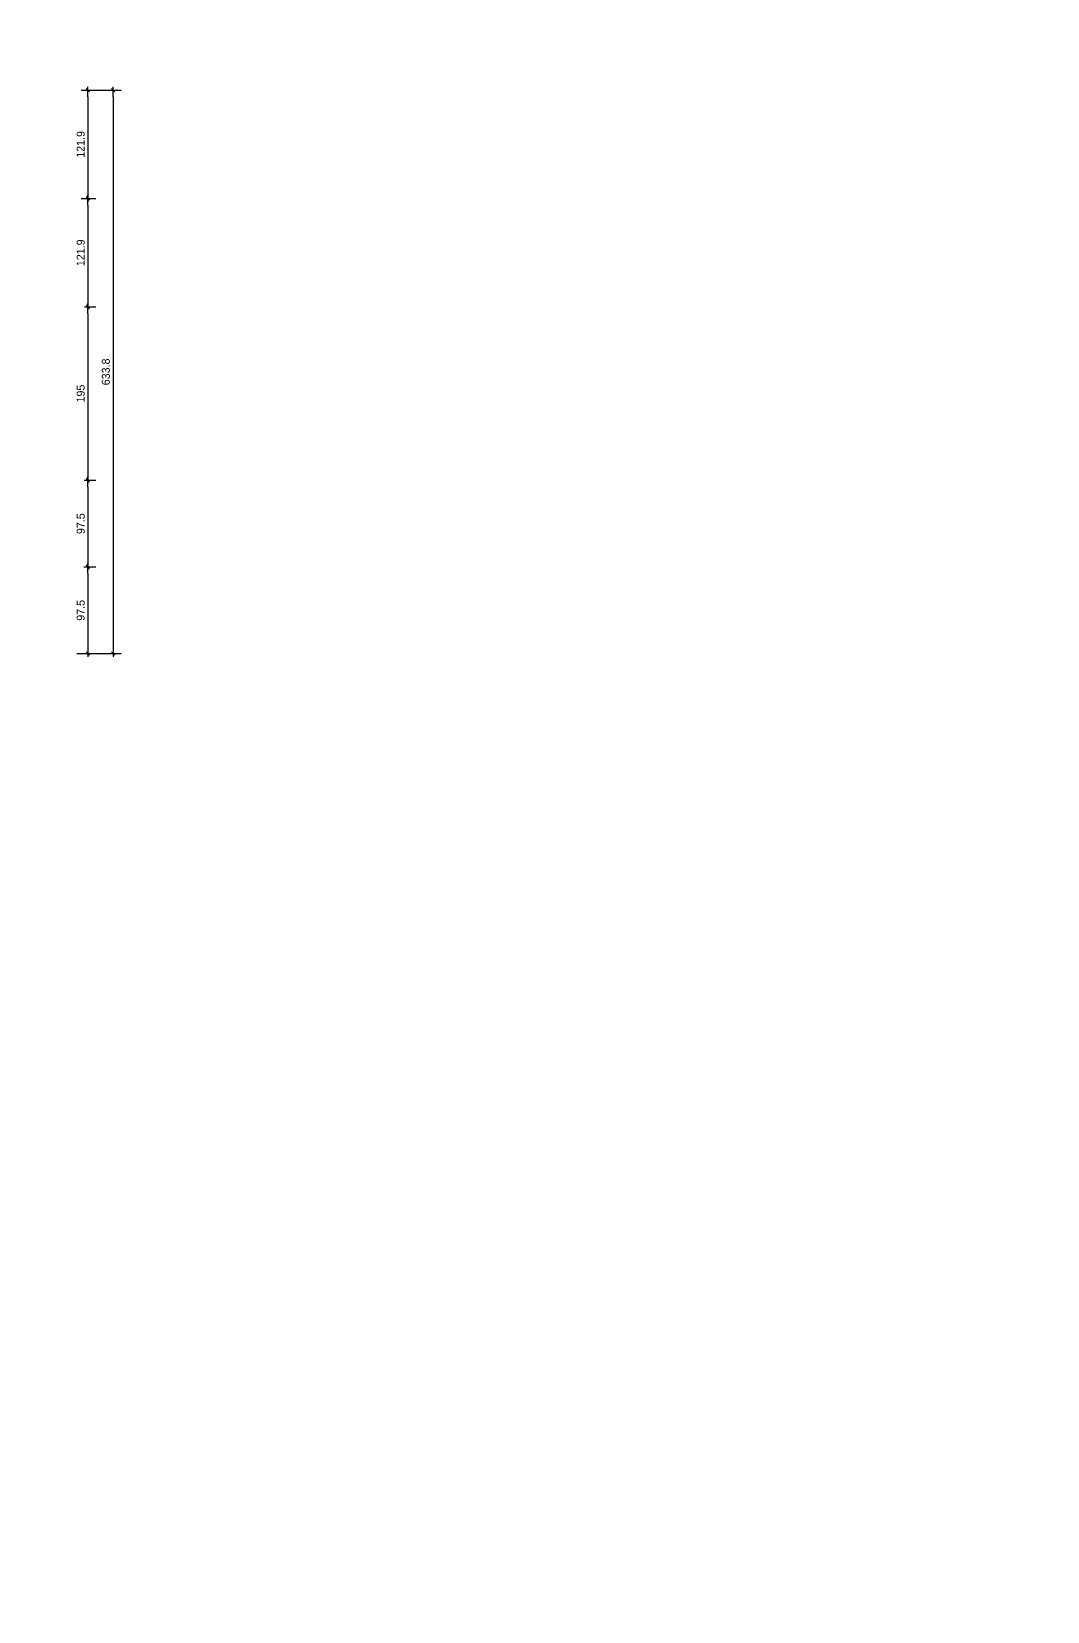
# Model space of a CAD drawing. Header units: millimetres. Extents: x 19442 to 19711, y 4351 to 4752.
# Drawn here: x 19481.58 to 19493.01, y 4505.06 to 4522.83 of the extents above; entities that cross this region are included whole.
import ezdxf

# ---------------------------------------------------------------- set-up
doc = ezdxf.new("R2010")
doc.units = ezdxf.units.MM
for name, color, linetype in [('0 @ 0.5', 7, 'Continuous'), ('cotas', 1, 'Continuous'), ('cotas @ 500', 1, 'Continuous')]:
    doc.layers.add(name, color=color, linetype=linetype)
doc.styles.add('century gothic', font='GOTHIC.TTF')
doc.styles.add('COTAS SMC', font='GOTHIC.TTF')
doc.dimstyles.new('ANOTATIVE 100 SMCONSTRUCCIONES', dxfattribs={"dimscale": 0, "dimtxt": 0.18, "dimasz": 0.15, "dimexe": 0.18, "dimexo": 0.09, "dimgap": 0.1, "dimtad": 1, "dimzin": 0, "dimdsep": 46, "dimtxsty": 'century gothic', "dimblk1": 'FLECHA1', "dimblk2": 'FLECHA1', "dimsah": 1, "dimcen": 0.18, "dimdle": 0.075, "dimclrd": 1, "dimclre": 1, "dimclrt": 2, "dimaunit": 1, "dimadec": 0, "dimazin": 0, "dimtfac": 0.75, "dimtix": 1, "dimtmove": 2, "dimatfit": 3, "dimfxl": 0.09, "dimtvp": 1.5, "dimtfill": 1, "dimtolj": 1, "dimtzin": 0, "dimarcsym": 0})
doc.dimstyles.new('ANOTATIVE CM SMCONSTRUCCIONES', dxfattribs={"dimscale": 0, "dimtxt": 0.18, "dimasz": 0.15, "dimexe": 0.18, "dimexo": 0.18, "dimgap": 0.07, "dimtad": 1, "dimdec": 1, "dimlfac": 100, "dimdsep": 46, "dimtxsty": 'century gothic', "dimblk1": 'FLECHA1', "dimblk2": 'FLECHA1', "dimsah": 1, "dimcen": 0.18, "dimdle": 0.075, "dimclrd": 1, "dimclre": 1, "dimclrt": 2, "dimaunit": 1, "dimadec": 0, "dimazin": 2, "dimtfac": 0.75, "dimtdec": 1, "dimtix": 1, "dimtmove": 2, "dimatfit": 3, "dimfxl": 0.09, "dimtvp": 1.5, "dimtfill": 1, "dimtolj": 1, "dimtzin": 0, "dimarcsym": 0})
doc.dimstyles.new('PIES SMCONSTRUCCIONES', dxfattribs={"dimscale": 0, "dimtxt": 0.18, "dimasz": 0.2, "dimexe": 0.18, "dimexo": 0, "dimgap": 0.1, "dimtad": 1, "dimdec": 0, "dimlfac": 39.370079, "dimzin": 0, "dimdsep": 46, "dimlunit": 4, "dimtxsty": 'COTAS SMC', "dimblk1": 'FLECHA1', "dimblk2": 'FLECHA1', "dimsah": 1, "dimcen": 0.2, "dimdle": 0.075, "dimclrd": 1, "dimclre": 1, "dimclrt": 2, "dimaunit": 1, "dimadec": 0, "dimazin": 0, "dimtfac": 0.75, "dimtdec": 0, "dimtix": 1, "dimtmove": 2, "dimatfit": 3, "dimfxl": 0.09, "dimtvp": 1.5, "dimtfill": 1, "dimtolj": 1, "dimtzin": 0, "dimarcsym": 0})

# ---------------------------------------------------------------- blocks, each defined once
blk = doc.blocks.new('FLECHA1')
at = {"color": 4}
blk.add_line((-0.24618, -0.24808), (0.24808, 0.25), dxfattribs=at)
at = {"color": 1}
blk.add_line((-1, 0), (0.49616, 0), dxfattribs=at)
blk = doc.blocks.new('*D418')
at = {"layer": 'cotas', "color": 1, "lineweight": -2, "transparency": 16777216}
for p, q in [((19614.326, 4625.845), (19614.326, 4700.845)), ((19570.984, 4550.845), (19524.326, 4550.845)), ((19614.326, 4548.43), (19614.326, 4550.845)), ((19570.534, 4548.43), (19524.326, 4548.43)), ((19614.326, 4473.43), (19614.326, 4398.43))]:
    blk.add_line(p, q, dxfattribs=at)
at = {"layer": 'Defpoints', "color": 0, "transparency": 16777216}
for p in [(19614.326, 4550.845), (19615.984, 4550.845), (19615.534, 4548.43)]:
    blk.add_point(p, dxfattribs=at)
at = {"layer": 'cotas', "color": 1, "lineweight": -2, "transparency": 16777216, "xscale": 75, "yscale": 75, "zscale": 75}
for p, rotation in [((19614.326, 4550.845), 270), ((19614.326, 4548.43), 90)]:
    blk.add_blockref('FLECHA1', p, dxfattribs=dict(at, rotation=rotation))
at = {"layer": 'cotas', "color": 2, "transparency": 16777216, "insert": (19517.338, 4549.637), "char_height": 90, "attachment_point": 5, "rotation": 90, "style": 'century gothic', "bg_fill": 3, "box_fill_scale": 1.1, "bg_fill_color": 256, "bg_fill_true_color": 13158600, "bg_fill_transparency": 0}
blk.add_mtext('\\A1;2.42', dxfattribs=at)
blk = doc.blocks.new('*D473')
at = {"layer": 'cotas', "color": 1, "lineweight": -2, "transparency": 16777216}
for p, q in [((19620.013, 4651.753), (19620.013, 4751.753)), ((19620.417, 4551.753), (19530.013, 4551.753)), ((19620.013, 4550.533), (19620.013, 4551.753)), ((19620.417, 4550.533), (19530.013, 4550.533)), ((19620.013, 4450.533), (19620.013, 4350.533))]:
    blk.add_line(p, q, dxfattribs=at)
at = {"layer": 'Defpoints', "color": 0, "transparency": 16777216}
for p in [(19620.013, 4551.753), (19620.417, 4551.753), (19620.417, 4550.533)]:
    blk.add_point(p, dxfattribs=at)
at = {"layer": 'cotas', "color": 1, "lineweight": -2, "transparency": 16777216, "xscale": 100, "yscale": 100, "zscale": 100}
for p, rotation in [((19620.013, 4551.753), 270), ((19620.013, 4550.533), 90)]:
    blk.add_blockref('FLECHA1', p, dxfattribs=dict(at, rotation=rotation))
at = {"layer": 'cotas', "color": 2, "transparency": 16777216, "insert": (19523.881, 4551.143), "char_height": 90, "attachment_point": 5, "rotation": 90, "style": 'COTAS SMC', "bg_fill": 3, "box_fill_scale": 1.1, "bg_fill_color": 256, "bg_fill_true_color": 13158600, "bg_fill_transparency": 0}
blk.add_mtext("\\A1;4'", dxfattribs=at)
blk = doc.blocks.new('*D62')
at = {"color": 1, "lineweight": -2, "transparency": 16777216}
for p, q in [((19482.14, 4522.176), (19482.306, 4522.176)), ((19482.216, 4522.101), (19482.216, 4521.032)), ((19482.14, 4520.957), (19482.306, 4520.957))]:
    blk.add_line(p, q, dxfattribs=at)
at = {"layer": 'Defpoints', "color": 0, "transparency": 16777216}
for p in [(19482.05, 4522.176), (19482.05, 4520.957), (19482.216, 4520.957)]:
    blk.add_point(p, dxfattribs=at)
at = {"color": 1, "lineweight": -2, "transparency": 16777216, "xscale": 0.075, "yscale": 0.075, "zscale": 0.075}
for p, rotation in [((19482.216, 4522.176), 90), ((19482.216, 4520.957), 270)]:
    blk.add_blockref('FLECHA1', p, dxfattribs=dict(at, rotation=rotation))
at = {"color": 2, "transparency": 16777216, "insert": (19482.134, 4521.566), "char_height": 0.09, "attachment_point": 5, "rotation": 90, "style": 'century gothic', "bg_fill": 3, "box_fill_scale": 1.1, "bg_fill_color": 256, "bg_fill_true_color": 13158600, "bg_fill_transparency": 0}
blk.add_mtext('\\A1;121.9', dxfattribs=at)
blk = doc.blocks.new('*D63')
at = {"color": 1, "lineweight": -2, "transparency": 16777216}
for p, q in [((19482.14, 4520.957), (19482.306, 4520.957)), ((19482.216, 4520.882), (19482.216, 4519.813)), ((19482.175, 4519.738), (19482.306, 4519.738))]:
    blk.add_line(p, q, dxfattribs=at)
at = {"layer": 'Defpoints', "color": 0, "transparency": 16777216}
for p in [(19482.05, 4520.957), (19482.085, 4519.738), (19482.216, 4519.738)]:
    blk.add_point(p, dxfattribs=at)
at = {"color": 1, "lineweight": -2, "transparency": 16777216, "xscale": 0.075, "yscale": 0.075, "zscale": 0.075}
for p, rotation in [((19482.216, 4520.957), 90), ((19482.216, 4519.738), 270)]:
    blk.add_blockref('FLECHA1', p, dxfattribs=dict(at, rotation=rotation))
at = {"color": 2, "transparency": 16777216, "insert": (19482.134, 4520.347), "char_height": 0.09, "attachment_point": 5, "rotation": 90, "style": 'century gothic', "bg_fill": 3, "box_fill_scale": 1.1, "bg_fill_color": 256, "bg_fill_true_color": 13158600, "bg_fill_transparency": 0}
blk.add_mtext('\\A1;121.9', dxfattribs=at)
blk = doc.blocks.new('*D64')
at = {"color": 1, "lineweight": -2, "transparency": 16777216}
for p, q in [((19482.175, 4519.738), (19482.306, 4519.738)), ((19482.216, 4519.663), (19482.216, 4517.863)), ((19482.172, 4517.788), (19482.306, 4517.788))]:
    blk.add_line(p, q, dxfattribs=at)
at = {"layer": 'Defpoints', "color": 0, "transparency": 16777216}
for p in [(19482.085, 4519.738), (19482.082, 4517.788), (19482.216, 4517.788)]:
    blk.add_point(p, dxfattribs=at)
at = {"color": 1, "lineweight": -2, "transparency": 16777216, "xscale": 0.075, "yscale": 0.075, "zscale": 0.075}
for p, rotation in [((19482.216, 4519.738), 90), ((19482.216, 4517.788), 270)]:
    blk.add_blockref('FLECHA1', p, dxfattribs=dict(at, rotation=rotation))
at = {"color": 2, "transparency": 16777216, "insert": (19482.134, 4518.763), "char_height": 0.09, "attachment_point": 5, "rotation": 90, "style": 'century gothic', "bg_fill": 3, "box_fill_scale": 1.1, "bg_fill_color": 256, "bg_fill_true_color": 13158600, "bg_fill_transparency": 0}
blk.add_mtext('\\A1;195', dxfattribs=at)
blk = doc.blocks.new('*D65')
at = {"color": 1, "lineweight": -2, "transparency": 16777216}
for p, q in [((19482.172, 4517.788), (19482.306, 4517.788)), ((19482.216, 4517.713), (19482.216, 4516.888)), ((19482.171, 4516.813), (19482.306, 4516.813))]:
    blk.add_line(p, q, dxfattribs=at)
at = {"layer": 'Defpoints', "color": 0, "transparency": 16777216}
for p in [(19482.082, 4517.788), (19482.081, 4516.813), (19482.216, 4516.813)]:
    blk.add_point(p, dxfattribs=at)
at = {"color": 1, "lineweight": -2, "transparency": 16777216, "xscale": 0.075, "yscale": 0.075, "zscale": 0.075}
for p, rotation in [((19482.216, 4517.788), 90), ((19482.216, 4516.813), 270)]:
    blk.add_blockref('FLECHA1', p, dxfattribs=dict(at, rotation=rotation))
at = {"color": 2, "transparency": 16777216, "insert": (19482.134, 4517.3), "char_height": 0.09, "attachment_point": 5, "rotation": 90, "style": 'century gothic', "bg_fill": 3, "box_fill_scale": 1.1, "bg_fill_color": 256, "bg_fill_true_color": 13158600, "bg_fill_transparency": 0}
blk.add_mtext('\\A1;97.5', dxfattribs=at)
blk = doc.blocks.new('*D66')
at = {"color": 1, "lineweight": -2, "transparency": 16777216}
for p, q in [((19482.171, 4516.813), (19482.306, 4516.813)), ((19482.216, 4516.738), (19482.216, 4515.913)), ((19482.09, 4515.838), (19482.306, 4515.838))]:
    blk.add_line(p, q, dxfattribs=at)
at = {"layer": 'Defpoints', "color": 0, "transparency": 16777216}
for p in [(19482.081, 4516.813), (19482, 4515.838), (19482.216, 4515.838)]:
    blk.add_point(p, dxfattribs=at)
at = {"color": 1, "lineweight": -2, "transparency": 16777216, "xscale": 0.075, "yscale": 0.075, "zscale": 0.075}
for p, rotation in [((19482.216, 4516.813), 90), ((19482.216, 4515.838), 270)]:
    blk.add_blockref('FLECHA1', p, dxfattribs=dict(at, rotation=rotation))
at = {"color": 2, "transparency": 16777216, "insert": (19482.134, 4516.325), "char_height": 0.09, "attachment_point": 5, "rotation": 90, "style": 'century gothic', "bg_fill": 3, "box_fill_scale": 1.1, "bg_fill_color": 256, "bg_fill_true_color": 13158600, "bg_fill_transparency": 0}
blk.add_mtext('\\A1;97.5', dxfattribs=at)
blk = doc.blocks.new('*D67')
at = {"color": 1, "lineweight": -2, "transparency": 16777216}
for p, q in [((19482.14, 4522.176), (19482.589, 4522.176)), ((19482.499, 4522.101), (19482.499, 4515.913)), ((19482.14, 4515.838), (19482.589, 4515.838))]:
    blk.add_line(p, q, dxfattribs=at)
at = {"layer": 'Defpoints', "color": 0, "transparency": 16777216}
for p in [(19482.05, 4522.176), (19482.05, 4515.838), (19482.499, 4515.838)]:
    blk.add_point(p, dxfattribs=at)
at = {"color": 1, "lineweight": -2, "transparency": 16777216, "xscale": 0.075, "yscale": 0.075, "zscale": 0.075}
for p, rotation in [((19482.499, 4522.176), 90), ((19482.499, 4515.838), 270)]:
    blk.add_blockref('FLECHA1', p, dxfattribs=dict(at, rotation=rotation))
at = {"color": 2, "transparency": 16777216, "insert": (19482.417, 4519.007), "char_height": 0.09, "attachment_point": 5, "rotation": 90, "style": 'century gothic', "bg_fill": 3, "box_fill_scale": 1.1, "bg_fill_color": 256, "bg_fill_true_color": 13158600, "bg_fill_transparency": 0}
blk.add_mtext('\\A1;633.8', dxfattribs=at)
blk = doc.blocks.new('*U664')
at = {"layer": 'cotas @ 500'}
dim = blk.add_linear_dim(base=(19614.326038274, 4550.84482378), p1=(19615.533859709, 4548.42982378), p2=(19615.98360808, 4550.84482378), angle=90, dimstyle='ANOTATIVE 100 SMCONSTRUCCIONES', override={"dimscale": 500, "dimtix": 1, "dimtofl": 1, "dimtmove": 1, "dimatfit": 1}, dxfattribs=at)
dim.commit()
dim.dimension.update_dxf_attribs({"geometry": '*D418', "text_midpoint": (19517.337595038, 4549.63732378)})
blk = doc.blocks.new('*U666')
at = {"layer": 'cotas @ 500'}
dim = blk.add_linear_dim(base=(19620.013, 4551.753), p1=(19620.417, 4550.533), p2=(19620.417, 4551.753), angle=90, dimstyle='PIES SMCONSTRUCCIONES', override={"dimscale": 500, "dimtix": 1, "dimtofl": 1, "dimtmove": 2, "dimatfit": 3}, dxfattribs=at)
dim.commit()
dim.dimension.update_dxf_attribs({"geometry": '*D473', "text_midpoint": (19523.881, 4551.143)})

msp = doc.modelspace()

# ---------------------------------------------------------------- block references
at = {"layer": 'cotas'}
msp.add_blockref('*U664', (0, 0), dxfattribs=at)

# ---------------------------------------------------------------- next in the draw order: block references
msp.add_blockref('*U666', (0, 0), dxfattribs=at)

# ---------------------------------------------------------------- next in the draw order: dimensions: what is measured, and where the dimension line sits
at = {"layer": '0 @ 0.5'}
dim = msp.add_linear_dim(base=(19482.2164, 4520.9567), p1=(19482.0501, 4522.1759), p2=(19482.0501, 4520.9567), angle=90, dimstyle='ANOTATIVE CM SMCONSTRUCCIONES', override={"dimscale": 0.5, "dimtix": 1, "dimtofl": 1, "dimtmove": 2, "dimatfit": 3}, dxfattribs=at)
dim.commit()
dim.dimension.update_dxf_attribs({"geometry": '*D62', "text_midpoint": (19482.1342, 4521.5663)})

# ---------------------------------------------------------------- next in the draw order: dimensions: what is measured, and where the dimension line sits
dim = msp.add_linear_dim(base=(19482.2164, 4519.7375), p1=(19482.0501, 4520.9567), p2=(19482.0852, 4519.7375), angle=90, dimstyle='ANOTATIVE CM SMCONSTRUCCIONES', override={"dimscale": 0.5, "dimtix": 1, "dimtofl": 1, "dimtmove": 2, "dimatfit": 3}, dxfattribs=at)
dim.commit()
dim.dimension.update_dxf_attribs({"geometry": '*D63', "text_midpoint": (19482.1342, 4520.3471)})

# ---------------------------------------------------------------- next in the draw order: dimensions: what is measured, and where the dimension line sits
dim = msp.add_linear_dim(base=(19482.2164, 4517.7875), p1=(19482.0852, 4519.7375), p2=(19482.0822, 4517.7875), angle=90, dimstyle='ANOTATIVE CM SMCONSTRUCCIONES', override={"dimscale": 0.5, "dimtix": 1, "dimtofl": 1, "dimtmove": 2, "dimatfit": 3}, dxfattribs=at)
dim.commit()
dim.dimension.update_dxf_attribs({"geometry": '*D64', "text_midpoint": (19482.1342, 4518.7625)})

# ---------------------------------------------------------------- next in the draw order: dimensions: what is measured, and where the dimension line sits
dim = msp.add_linear_dim(base=(19482.2164, 4516.8125), p1=(19482.0822, 4517.7875), p2=(19482.081, 4516.8125), angle=90, dimstyle='ANOTATIVE CM SMCONSTRUCCIONES', override={"dimscale": 0.5, "dimtix": 1, "dimtofl": 1, "dimtmove": 2, "dimatfit": 3}, dxfattribs=at)
dim.commit()
dim.dimension.update_dxf_attribs({"geometry": '*D65', "text_midpoint": (19482.1342, 4517.3)})

# ---------------------------------------------------------------- next in the draw order: dimensions: what is measured, and where the dimension line sits
dim = msp.add_linear_dim(base=(19482.2164, 4515.8375), p1=(19482.081, 4516.8125), p2=(19481.9998, 4515.8375), angle=90, dimstyle='ANOTATIVE CM SMCONSTRUCCIONES', override={"dimscale": 0.5, "dimtix": 1, "dimtofl": 1, "dimtmove": 2, "dimatfit": 3}, dxfattribs=at)
dim.commit()
dim.dimension.update_dxf_attribs({"geometry": '*D66', "text_midpoint": (19482.1342, 4516.325)})

# ---------------------------------------------------------------- next in the draw order: dimensions: what is measured, and where the dimension line sits
dim = msp.add_linear_dim(base=(19482.4989, 4515.8375), p1=(19482.0501, 4522.1759), p2=(19482.0501, 4515.8375), angle=90, dimstyle='ANOTATIVE CM SMCONSTRUCCIONES', override={"dimscale": 0.5, "dimtix": 1, "dimtofl": 1, "dimtmove": 2, "dimatfit": 3}, dxfattribs=at)
dim.commit()
dim.dimension.update_dxf_attribs({"geometry": '*D67', "text_midpoint": (19482.4166, 4519.0067)})

doc.saveas('drawing.dxf')
